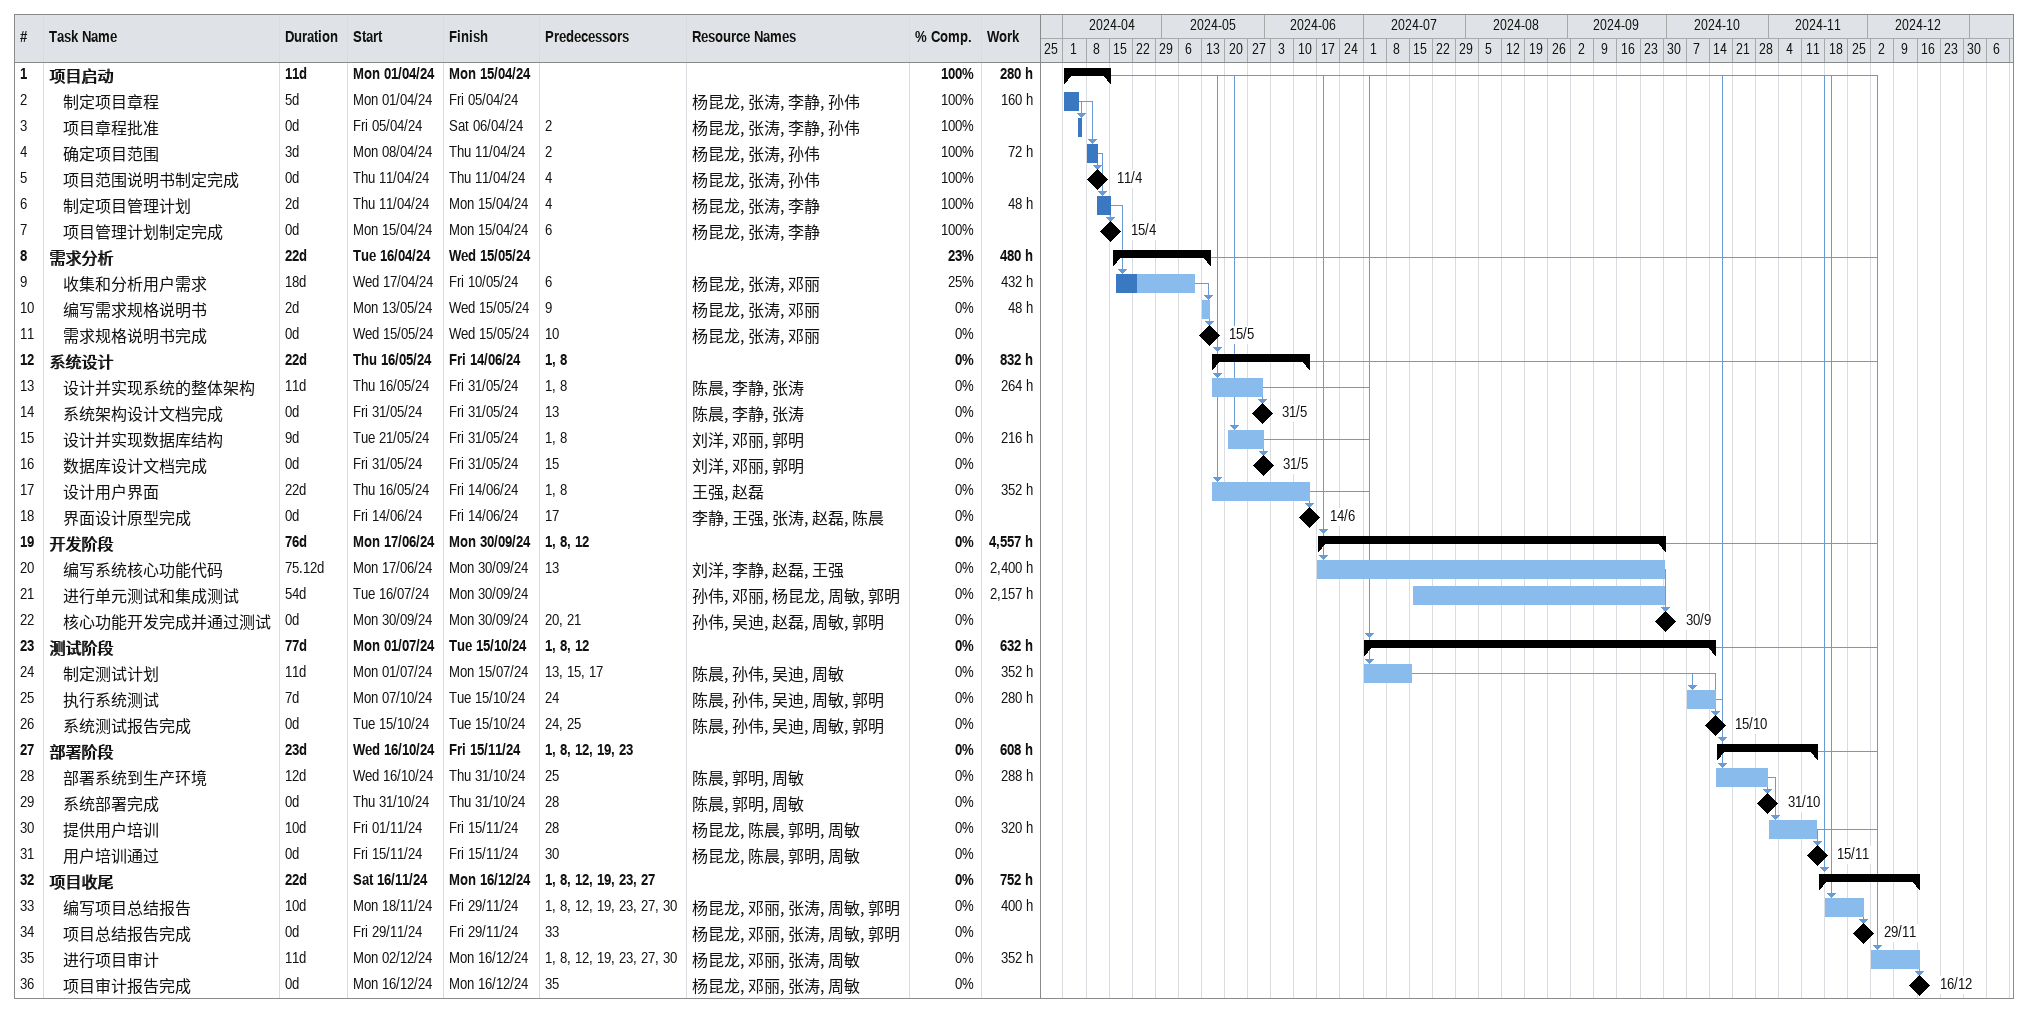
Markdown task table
| ID | Level | Task | Duration | Start | Finish | Predecessors | Resources | % complete | Work (h) |
|---|---|---|---|---|---|---|---|---|---|
| 1 | 1 | **项目启动** | 11d | 2024-04-01 | 2024-04-15 |  |  | 100 | 280 |
| 2 | 2 | 制定项目章程 | 5d | 2024-04-01 | 2024-04-05 |  | 杨昆龙, 张涛, 李静, 孙伟 | 100 | 160 |
| 3 | 2 | 项目章程批准 | 0d | 2024-04-05 | 2024-04-06 | 2 | 杨昆龙, 张涛, 李静, 孙伟 | 100 |  |
| 4 | 2 | 确定项目范围 | 3d | 2024-04-08 | 2024-04-11 | 2 | 杨昆龙, 张涛, 孙伟 | 100 | 72 |
| 5 | 2 | 项目范围说明书制定完成 | 0d | 2024-04-11 | 2024-04-11 | 4 | 杨昆龙, 张涛, 孙伟 | 100 |  |
| 6 | 2 | 制定项目管理计划 | 2d | 2024-04-11 | 2024-04-15 | 4 | 杨昆龙, 张涛, 李静 | 100 | 48 |
| 7 | 2 | 项目管理计划制定完成 | 0d | 2024-04-15 | 2024-04-15 | 6 | 杨昆龙, 张涛, 李静 | 100 |  |
| 8 | 1 | **需求分析** | 22d | 2024-04-16 | 2024-05-15 |  |  | 23 | 480 |
| 9 | 2 | 收集和分析用户需求 | 18d | 2024-04-17 | 2024-05-10 | 6 | 杨昆龙, 张涛, 邓丽 | 25 | 432 |
| 10 | 2 | 编写需求规格说明书 | 2d | 2024-05-13 | 2024-05-15 | 9 | 杨昆龙, 张涛, 邓丽 | 0 | 48 |
| 11 | 2 | 需求规格说明书完成 | 0d | 2024-05-15 | 2024-05-15 | 10 | 杨昆龙, 张涛, 邓丽 | 0 |  |
| 12 | 1 | **系统设计** | 22d | 2024-05-16 | 2024-06-14 | 1, 8 |  | 0 | 832 |
| 13 | 2 | 设计并实现系统的整体架构 | 11d | 2024-05-16 | 2024-05-31 | 1, 8 | 陈晨, 李静, 张涛 | 0 | 264 |
| 14 | 2 | 系统架构设计文档完成 | 0d | 2024-05-31 | 2024-05-31 | 13 | 陈晨, 李静, 张涛 | 0 |  |
| 15 | 2 | 设计并实现数据库结构 | 9d | 2024-05-21 | 2024-05-31 | 1, 8 | 刘洋, 邓丽, 郭明 | 0 | 216 |
| 16 | 2 | 数据库设计文档完成 | 0d | 2024-05-31 | 2024-05-31 | 15 | 刘洋, 邓丽, 郭明 | 0 |  |
| 17 | 2 | 设计用户界面 | 22d | 2024-05-16 | 2024-06-14 | 1, 8 | 王强, 赵磊 | 0 | 352 |
| 18 | 2 | 界面设计原型完成 | 0d | 2024-06-14 | 2024-06-14 | 17 | 李静, 王强, 张涛, 赵磊, 陈晨 | 0 |  |
| 19 | 1 | **开发阶段** | 76d | 2024-06-17 | 2024-09-30 | 1, 8, 12 |  | 0 | 4557 |
| 20 | 2 | 编写系统核心功能代码 | 75.12d | 2024-06-17 | 2024-09-30 | 13 | 刘洋, 李静, 赵磊, 王强 | 0 | 2400 |
| 21 | 2 | 进行单元测试和集成测试 | 54d | 2024-07-16 | 2024-09-30 |  | 孙伟, 邓丽, 杨昆龙, 周敏, 郭明 | 0 | 2157 |
| 22 | 2 | 核心功能开发完成并通过测试 | 0d | 2024-09-30 | 2024-09-30 | 20, 21 | 孙伟, 吴迪, 赵磊, 周敏, 郭明 | 0 |  |
| 23 | 1 | **测试阶段** | 77d | 2024-07-01 | 2024-10-15 | 1, 8, 12 |  | 0 | 632 |
| 24 | 2 | 制定测试计划 | 11d | 2024-07-01 | 2024-07-15 | 13, 15, 17 | 陈晨, 孙伟, 吴迪, 周敏 | 0 | 352 |
| 25 | 2 | 执行系统测试 | 7d | 2024-10-07 | 2024-10-15 | 24 | 陈晨, 孙伟, 吴迪, 周敏, 郭明 | 0 | 280 |
| 26 | 2 | 系统测试报告完成 | 0d | 2024-10-15 | 2024-10-15 | 24, 25 | 陈晨, 孙伟, 吴迪, 周敏, 郭明 | 0 |  |
| 27 | 1 | **部署阶段** | 23d | 2024-10-16 | 2024-11-15 | 1, 8, 12, 19, 23 |  | 0 | 608 |
| 28 | 2 | 部署系统到生产环境 | 12d | 2024-10-16 | 2024-10-31 | 25 | 陈晨, 郭明, 周敏 | 0 | 288 |
| 29 | 2 | 系统部署完成 | 0d | 2024-10-31 | 2024-10-31 | 28 | 陈晨, 郭明, 周敏 | 0 |  |
| 30 | 2 | 提供用户培训 | 10d | 2024-11-01 | 2024-11-15 | 28 | 杨昆龙, 陈晨, 郭明, 周敏 | 0 | 320 |
| 31 | 2 | 用户培训通过 | 0d | 2024-11-15 | 2024-11-15 | 30 | 杨昆龙, 陈晨, 郭明, 周敏 | 0 |  |
| 32 | 1 | **项目收尾** | 22d | 2024-11-16 | 2024-12-16 | 1, 8, 12, 19, 23, 27 |  | 0 | 752 |
| 33 | 2 | 编写项目总结报告 | 10d | 2024-11-18 | 2024-11-29 | 1, 8, 12, 19, 23, 27, 30 | 杨昆龙, 邓丽, 张涛, 周敏, 郭明 | 0 | 400 |
| 34 | 2 | 项目总结报告完成 | 0d | 2024-11-29 | 2024-11-29 | 33 | 杨昆龙, 邓丽, 张涛, 周敏, 郭明 | 0 |  |
| 35 | 2 | 进行项目审计 | 11d | 2024-12-02 | 2024-12-16 | 1, 8, 12, 19, 23, 27, 30 | 杨昆龙, 邓丽, 张涛, 周敏 | 0 | 352 |
| 36 | 2 | 项目审计报告完成 | 0d | 2024-12-16 | 2024-12-16 | 35 | 杨昆龙, 邓丽, 张涛, 周敏 | 0 |  |
